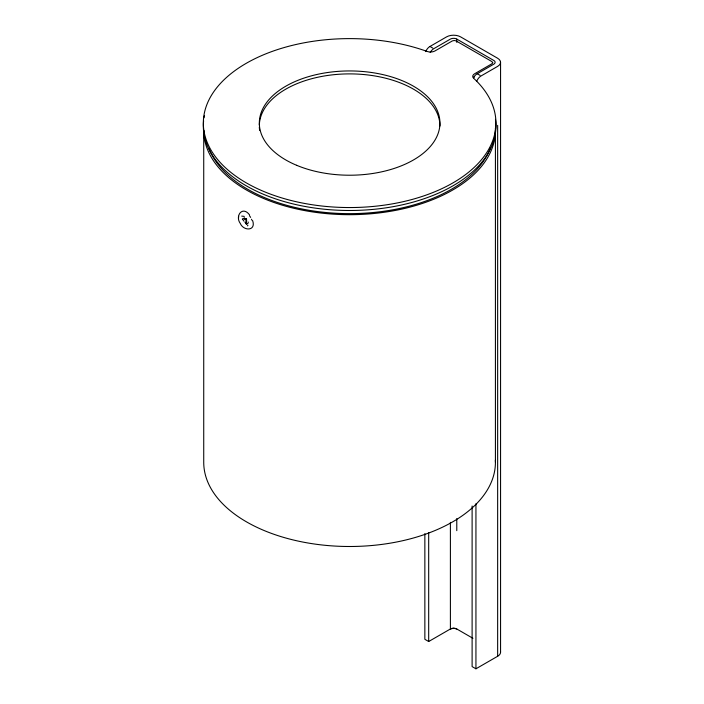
<?xml version="1.0" encoding="UTF-8"?>
<svg xmlns="http://www.w3.org/2000/svg" width="704" height="704" viewBox="0 0 704 704"><rect width="100%" height="100%" fill="white"/><g stroke="black" fill="none" stroke-linecap="round" stroke-linejoin="round"><path stroke-width="1.06" d="M252.613 220.554C256.362 231.308 243.461 231.141 240.284 223.441C234.775 216.066 242.431 205.366 249.55 214.887M244.49 217.738L242.44 219.393M247.949 225.289L247.359 225.878M246.092 219.067L246.594 218.61L244.464 218.794M425.691 51.603A7.225 4.171 -60 0 1 429.968 46.464L446.565 36.881A9.935 5.738 0 0 1 460.618 36.881L497.649 58.265A9.935 5.738 0 0 1 497.649 66.37L481.052 75.962A7.225 4.171 -60 0 0 476.775 81.101M473.607 77.563A7.225 4.171 -60 0 1 477.215 73.744L493.821 64.161A4.514 2.605 0 0 0 493.821 60.474L456.782 39.09A4.514 2.605 0 0 0 450.402 39.09L433.796 48.682A7.225 4.171 -60 0 0 430.179 52.492M246.092 223.925L246.523 224.294L248.028 223.45M424.855 533.623L424.855 639.302L428.683 641.52L450.402 628.98L453.596 628.223L456.782 628.98L472.93 638.308M472.111 506.018L472.111 666.591L475.939 668.8L497.649 656.269A9.935 5.738 0 0 0 500.5 651.57M241.71 216.102L244.306 216.401M244.631 219.366L245.951 219.243M429.968 46.464L432.837 48.127M477.215 73.744L480.093 75.407M242.334 218.988L243.971 221.179M244.939 222.218L245.881 223.397M248.213 222.006L248.318 222.517M500.562 62.322L500.562 652.212M497.649 125.365L497.649 656.269M495.422 130.478L495.422 462.29M475.939 503.747L475.939 668.8M456.782 39.09L456.782 42.39M456.782 518.575L456.782 530.666M450.402 522.359L450.402 628.98A4.514 2.605 0 0 1 456.782 628.98M428.683 532.541L428.683 641.52M246.594 219.551L246.594 224.277M245.951 220.123L245.951 223.634M238.63 216.304L238.63 216.867M238.63 217.606L238.63 218.082M473.387 77.704A6.318 3.652 0 0 1 474.575 76.745M495.466 119.328A146.3 84.462 0 0 1 350.874 210.487A146.3 84.462 0 0 1 203.614 120.771M204.028 117.77A146.3 84.462 0 0 1 204.406 115.782M259.626 130.337A90.306 52.14 0 0 1 259.336 127.107M259.336 124.951A90.306 52.14 0 0 1 350.557 73.894A90.306 52.14 0 0 1 439.938 126.025M495.378 128.304A145.851 84.207 0 0 1 351.463 214.676A145.851 84.207 0 0 1 203.729 130.478L203.729 462.29A145.851 84.207 0 0 0 351.463 546.489A145.851 84.207 0 0 0 495.378 460.117M490.565 147.523A144.038 83.16 0 0 1 350.39 213.638A144.038 83.16 0 0 1 208.938 148.438M249.48 215.732A8.395 4.849 60 0 1 250.624 217.413M251.522 219.234A8.395 4.849 60 0 1 251.856 220.167M492.703 62.691L491.902 63.791L474.575 73.797A6.318 3.652 0 0 0 473.678 78.302A146.3 84.462 0 0 1 376.719 206.087A146.3 84.462 0 0 1 205.858 107.439A146.3 84.462 0 0 1 427.187 51.462A6.318 3.652 0 0 0 434.984 50.943L452.311 40.938L454.23 40.48L456.148 40.938L491.902 61.582L492.703 62.691M296.639 165.299A90.306 52.14 0 0 0 439.454 128.462A90.306 52.14 0 0 0 312.787 75.478A90.306 52.14 0 0 0 296.639 165.299"/></g></svg>
